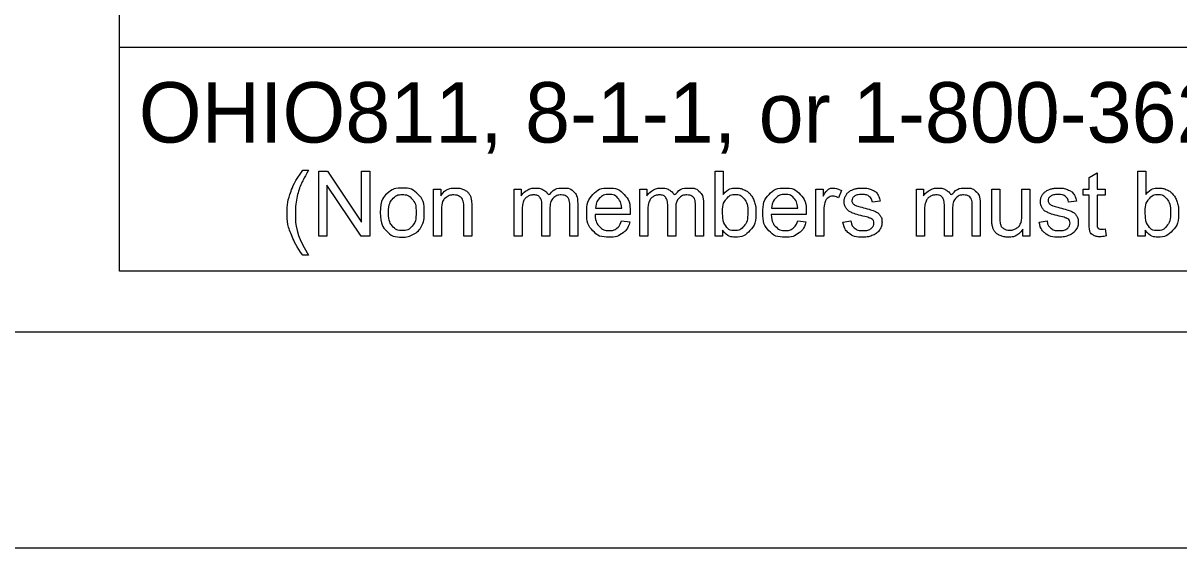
# Model space of a CAD drawing. Extents: x -4.4 to 34, y -55.5 to 22.
# Drawn here: x 14.354 to 17.031, y 0 to 1.216 of the extents above; entities that cross this region are included whole.
import ezdxf

# ---------------------------------------------------------------- set-up
doc = ezdxf.new("R2010")
doc.units = 0
for name, color, linetype in [('SH_Border', 7, 'Continuous'), ('SH_Cut_Line', 7, 'Continuous'), ('SH_Data', 7, 'Continuous'), ('SH_Masking', 7, 'Continuous')]:
    doc.layers.add(name, color=color, linetype=linetype)

msp = doc.modelspace()

# ---------------------------------------------------------------- linework, layer by layer
at = {"layer": 'SH_Border'}
msp.add_lwpolyline([(1.5, 21.5), (33.5, 21.5), (33.5, 0.5), (1.5, 0.5)], close=True, dxfattribs=at)
at = {"layer": 'SH_Cut_Line'}
msp.add_lwpolyline([(0, 0), (34, 0), (34, 22), (0, 22)], close=True, dxfattribs=at)
at = {"layer": 'SH_Data'}
for p, q in [((14.5775, 0.6417), (14.5775, 2.9792)), ((18.8275, 1.1596), (14.5775, 1.1596)), ((18.8275, 0.6417), (14.5775, 0.6417))]:
    msp.add_line(p, q, dxfattribs=at)
at = {"layer": 'SH_Masking'}
for points in [[(15.0022, 0.8755), (15.0153, 0.8755)], [(15.0389, 0.7228), (15.0389, 0.873), (15.0592, 0.873), (15.1382, 0.7551), (15.1382, 0.873), (15.1572, 0.873), (15.1572, 0.7228), (15.1369, 0.7228), (15.0579, 0.8408), (15.0579, 0.7228), (15.0389, 0.7228)], [(15.9744, 0.7228), (15.9573, 0.7228), (15.9573, 0.873), (15.9757, 0.873), (15.9757, 0.8195)], [(16.8233, 0.7547), (16.8233, 0.8174), (16.8097, 0.8174), (16.8097, 0.8317), (16.8233, 0.8317), (16.8233, 0.8586), (16.8417, 0.8697), (16.8417, 0.8317), (16.8602, 0.8317), (16.8602, 0.8174), (16.8417, 0.8174), (16.8417, 0.7536)], [(16.9534, 0.7228), (16.9364, 0.7228), (16.9364, 0.873), (16.9548, 0.873), (16.9548, 0.8195)], [(15.3049, 0.7228), (15.3049, 0.8317), (15.3215, 0.8317), (15.3215, 0.8162)], [(15.4913, 0.7228), (15.4913, 0.8317), (15.5078, 0.8317), (15.5078, 0.8163)], [(15.7827, 0.7228), (15.7827, 0.8317), (15.7991, 0.8317), (15.7991, 0.8163)], [(16.1904, 0.7228), (16.1904, 0.8317), (16.207, 0.8317), (16.207, 0.8152)], [(16.4237, 0.7228), (16.4237, 0.8317), (16.4401, 0.8317), (16.4401, 0.8163)], [(16.598, 0.7643), (16.598, 0.8317), (16.6164, 0.8317), (16.6164, 0.7714)], [(16.6677, 0.7734), (16.6677, 0.8317), (16.6861, 0.8317), (16.6861, 0.7228), (16.6696, 0.7228)], [(16.2495, 0.8282), (16.243, 0.8111)], [(16.3394, 0.8035), (16.3214, 0.8011)], [(16.794, 0.8035), (16.7759, 0.8011)], [(15.3233, 0.7822), (15.3233, 0.7228), (15.3049, 0.7228)], [(15.3932, 0.7897), (15.3932, 0.7228), (15.3748, 0.7228), (15.3748, 0.789)], [(15.5097, 0.7792), (15.5097, 0.7228), (15.4913, 0.7228)], [(15.5744, 0.786), (15.5744, 0.7228), (15.5559, 0.7228), (15.5559, 0.7935)], [(15.6388, 0.7975), (15.6388, 0.7228), (15.6204, 0.7228), (15.6204, 0.7913)], [(15.6799, 0.7876), (15.7407, 0.7876)], [(15.8011, 0.7792), (15.8011, 0.7228), (15.7827, 0.7228)], [(15.8657, 0.786), (15.8657, 0.7228), (15.8473, 0.7228), (15.8473, 0.7935)], [(15.9302, 0.7975), (15.9302, 0.7228), (15.9117, 0.7228), (15.9117, 0.7913)], [(16.0879, 0.7876), (16.1487, 0.7876)], [(16.2089, 0.7798), (16.2089, 0.7228), (16.1904, 0.7228)], [(16.4421, 0.7792), (16.4421, 0.7228), (16.4237, 0.7228)], [(16.5067, 0.786), (16.5067, 0.7228), (16.4883, 0.7228), (16.4883, 0.7935)], [(16.5712, 0.7975), (16.5712, 0.7228), (16.5527, 0.7228), (16.5527, 0.7913)], [(15.76, 0.7725), (15.6789, 0.7725)], [(15.7405, 0.758), (15.7595, 0.7556)], [(16.168, 0.7725), (16.0869, 0.7725)], [(16.1485, 0.758), (16.1675, 0.7556)], [(16.253, 0.7553), (16.2712, 0.7582)], [(16.7076, 0.7553), (16.7258, 0.7582)], [(15.9744, 0.7365), (15.9744, 0.7228)], [(16.6696, 0.7228), (16.6696, 0.7389)], [(16.8602, 0.7393), (16.8628, 0.723)], [(16.9534, 0.7365), (16.9534, 0.7228)], [(15.0153, 0.6787), (15.0022, 0.6787)]]:
    msp.add_lwpolyline(points, dxfattribs=at)
for points in [[(15.0022, 0.6787), (14.9869, 0.6979), (14.9763, 0.7237), (14.9658, 0.7495), (14.9658, 0.7772), (14.9658, 0.8016), (14.9737, 0.8239), (14.9829, 0.8498), (15.0022, 0.8755)], [(15.0153, 0.8755), (15.003, 0.8542), (14.999, 0.8451), (14.9927, 0.8309), (14.9892, 0.8156), (14.9848, 0.7964), (14.9848, 0.7771), (14.9848, 0.7278), (15.0153, 0.6787)], [(15.1814, 0.7772), (15.1814, 0.8074), (15.1982, 0.822), (15.2122, 0.8341), (15.2324, 0.8341), (15.2548, 0.8341), (15.269, 0.8194), (15.2832, 0.8047), (15.2832, 0.7788), (15.2832, 0.7578), (15.2769, 0.7458), (15.2706, 0.7337), (15.2586, 0.7271), (15.2466, 0.7204), (15.2324, 0.7204), (15.2095, 0.7204), (15.1955, 0.7351), (15.1814, 0.7497), (15.1814, 0.7772)], [(15.3215, 0.8162), (15.3334, 0.8341), (15.3561, 0.8341), (15.3659, 0.8341), (15.3741, 0.8305), (15.3824, 0.827), (15.3865, 0.8213), (15.3906, 0.8155), (15.3922, 0.8076), (15.3932, 0.8025), (15.3932, 0.7897)], [(15.5078, 0.8163), (15.5129, 0.8243), (15.5214, 0.8292), (15.5299, 0.8341), (15.5408, 0.8341), (15.5528, 0.8341), (15.5606, 0.829), (15.5683, 0.824), (15.5715, 0.815), (15.5844, 0.8341), (15.6051, 0.8341), (15.6214, 0.8341), (15.6301, 0.8251), (15.6388, 0.8161), (15.6388, 0.7975)], [(15.7595, 0.7556), (15.755, 0.7389), (15.7428, 0.7296), (15.7306, 0.7204), (15.7117, 0.7204), (15.6878, 0.7204), (15.6739, 0.7351), (15.6599, 0.7498), (15.6599, 0.7763), (15.6599, 0.8038), (15.674, 0.8189), (15.6881, 0.8341), (15.7107, 0.8341), (15.7325, 0.8341), (15.7463, 0.8192), (15.7601, 0.8044), (15.7601, 0.7774), (15.7601, 0.7758), (15.76, 0.7725)], [(15.7991, 0.8163), (15.8043, 0.8243), (15.8128, 0.8292), (15.8213, 0.8341), (15.8321, 0.8341), (15.8442, 0.8341), (15.852, 0.829), (15.8597, 0.824), (15.8629, 0.815), (15.8758, 0.8341), (15.8965, 0.8341), (15.9127, 0.8341), (15.9214, 0.8251), (15.9302, 0.8161), (15.9302, 0.7975)], [(15.9757, 0.8195), (15.9874, 0.8341), (16.0055, 0.8341), (16.0156, 0.8341), (16.0245, 0.83), (16.0335, 0.826), (16.0393, 0.8187), (16.0451, 0.8113), (16.0483, 0.801), (16.0516, 0.7907), (16.0516, 0.7789), (16.0516, 0.7509), (16.0378, 0.7357), (16.024, 0.7204), (16.0046, 0.7204), (15.9853, 0.7204), (15.9744, 0.7365)], [(16.1675, 0.7556), (16.163, 0.7389), (16.1508, 0.7296), (16.1386, 0.7204), (16.1197, 0.7204), (16.0958, 0.7204), (16.0818, 0.7351), (16.0679, 0.7498), (16.0679, 0.7763), (16.0679, 0.8038), (16.082, 0.8189), (16.0961, 0.8341), (16.1187, 0.8341), (16.1405, 0.8341), (16.1543, 0.8192), (16.1681, 0.8044), (16.1681, 0.7774), (16.1681, 0.7758), (16.168, 0.7725)], [(16.207, 0.8152), (16.2134, 0.8267), (16.2187, 0.8304), (16.2241, 0.8341), (16.2306, 0.8341), (16.2399, 0.8341), (16.2495, 0.8282)], [(16.2712, 0.7582), (16.2728, 0.7472), (16.2798, 0.7414), (16.2869, 0.7355), (16.2995, 0.7355), (16.3122, 0.7355), (16.3184, 0.7407), (16.3246, 0.7459), (16.3246, 0.7529), (16.3246, 0.7591), (16.3191, 0.7627), (16.3153, 0.7652), (16.3002, 0.769), (16.2799, 0.7741), (16.2721, 0.7778), (16.2642, 0.7816), (16.2602, 0.7882), (16.2561, 0.7948), (16.2561, 0.8027), (16.2561, 0.81), (16.2595, 0.8162), (16.2628, 0.8224), (16.2685, 0.8265), (16.2728, 0.8297), (16.2803, 0.8319), (16.2877, 0.8341), (16.2962, 0.8341), (16.3091, 0.8341), (16.3188, 0.8304), (16.3285, 0.8267), (16.3331, 0.8204), (16.3377, 0.8141), (16.3394, 0.8035)], [(16.4401, 0.8163), (16.4453, 0.8243), (16.4538, 0.8292), (16.4623, 0.8341), (16.4731, 0.8341), (16.4852, 0.8341), (16.493, 0.829), (16.5007, 0.824), (16.5039, 0.815), (16.5168, 0.8341), (16.5375, 0.8341), (16.5537, 0.8341), (16.5624, 0.8251), (16.5712, 0.8161), (16.5712, 0.7975)], [(16.7258, 0.7582), (16.7273, 0.7472), (16.7344, 0.7414), (16.7414, 0.7355), (16.7541, 0.7355), (16.7668, 0.7355), (16.773, 0.7407), (16.7791, 0.7459), (16.7791, 0.7529), (16.7791, 0.7591), (16.7737, 0.7627), (16.7699, 0.7652), (16.7548, 0.769), (16.7345, 0.7741), (16.7266, 0.7778), (16.7188, 0.7816), (16.7147, 0.7882), (16.7107, 0.7948), (16.7107, 0.8027), (16.7107, 0.81), (16.714, 0.8162), (16.7174, 0.8224), (16.7231, 0.8265), (16.7274, 0.8297), (16.7349, 0.8319), (16.7423, 0.8341), (16.7508, 0.8341), (16.7636, 0.8341), (16.7733, 0.8304), (16.783, 0.8267), (16.7876, 0.8204), (16.7923, 0.8141), (16.794, 0.8035)], [(16.9548, 0.8195), (16.9665, 0.8341), (16.9846, 0.8341), (16.9946, 0.8341), (17.0036, 0.83), (17.0126, 0.826), (17.0183, 0.8187), (17.0241, 0.8113), (17.0274, 0.801), (17.0307, 0.7907), (17.0307, 0.7789), (17.0307, 0.7509), (17.0168, 0.7357), (17.003, 0.7204), (16.9837, 0.7204), (16.9644, 0.7204), (16.9534, 0.7365)], [(15.2004, 0.7772), (15.2004, 0.7563), (15.2095, 0.7459), (15.2186, 0.7355), (15.2324, 0.7355), (15.2461, 0.7355), (15.2551, 0.746), (15.2642, 0.7564), (15.2642, 0.7779), (15.2642, 0.798), (15.2551, 0.8084), (15.246, 0.8188), (15.2324, 0.8188), (15.2186, 0.8188), (15.2095, 0.8085), (15.2004, 0.7981), (15.2004, 0.7772)], [(15.3748, 0.789), (15.3748, 0.8002), (15.3726, 0.8058), (15.3705, 0.8114), (15.365, 0.8147), (15.3595, 0.818), (15.3522, 0.818), (15.3404, 0.818), (15.3318, 0.8106), (15.3233, 0.8031), (15.3233, 0.7822)], [(15.5559, 0.7935), (15.5559, 0.8058), (15.5514, 0.8119), (15.5469, 0.818), (15.5367, 0.818), (15.5289, 0.818), (15.5223, 0.814), (15.5156, 0.8099), (15.5127, 0.802), (15.5097, 0.7941), (15.5097, 0.7792)], [(15.6204, 0.7913), (15.6204, 0.8024), (15.6186, 0.8072), (15.6168, 0.8121), (15.6121, 0.8151), (15.6074, 0.818), (15.601, 0.818), (15.5895, 0.818), (15.5819, 0.8104), (15.5744, 0.8028), (15.5744, 0.786)], [(15.7407, 0.7876), (15.7394, 0.8014), (15.7337, 0.8083), (15.7249, 0.819), (15.7108, 0.819), (15.6981, 0.819), (15.6895, 0.8104), (15.6808, 0.8019), (15.6799, 0.7876)], [(15.8473, 0.7935), (15.8473, 0.8058), (15.8428, 0.8119), (15.8383, 0.818), (15.828, 0.818), (15.8202, 0.818), (15.8136, 0.814), (15.807, 0.8099), (15.804, 0.802), (15.8011, 0.7941), (15.8011, 0.7792)], [(15.9117, 0.7913), (15.9117, 0.8024), (15.91, 0.8072), (15.9082, 0.8121), (15.9034, 0.8151), (15.8987, 0.818), (15.8924, 0.818), (15.8809, 0.818), (15.8733, 0.8104), (15.8657, 0.8028), (15.8657, 0.786)], [(15.9741, 0.7781), (15.9741, 0.7585), (15.9795, 0.7498), (15.9881, 0.7355), (16.003, 0.7355), (16.015, 0.7355), (16.0238, 0.746), (16.0326, 0.7565), (16.0326, 0.7773), (16.0326, 0.7987), (16.0242, 0.8088), (16.0157, 0.819), (16.0038, 0.819), (15.9917, 0.819), (15.9829, 0.8085), (15.9741, 0.798), (15.9741, 0.7781)], [(16.1487, 0.7876), (16.1474, 0.8014), (16.1417, 0.8083), (16.1329, 0.819), (16.1188, 0.819), (16.1061, 0.819), (16.0975, 0.8104), (16.0888, 0.8019), (16.0879, 0.7876)], [(16.243, 0.8111), (16.2363, 0.8151), (16.2296, 0.8151), (16.2236, 0.8151), (16.2188, 0.8114), (16.214, 0.8078), (16.2119, 0.8013), (16.2089, 0.7915), (16.2089, 0.7798)], [(16.3214, 0.8011), (16.3201, 0.8095), (16.3142, 0.8142), (16.3083, 0.819), (16.2976, 0.819), (16.2848, 0.819), (16.2794, 0.8148), (16.274, 0.8105), (16.274, 0.8049), (16.274, 0.8013), (16.2762, 0.7984), (16.2785, 0.7955), (16.2833, 0.7935), (16.2861, 0.7925), (16.2996, 0.7888), (16.3192, 0.7836), (16.327, 0.7802), (16.3347, 0.7769), (16.3391, 0.7706), (16.3436, 0.7642), (16.3436, 0.7548), (16.3436, 0.7456), (16.3382, 0.7375), (16.3328, 0.7293), (16.3226, 0.7249), (16.3125, 0.7204), (16.2996, 0.7204), (16.2784, 0.7204), (16.2672, 0.7292), (16.2561, 0.738), (16.253, 0.7553)], [(16.4883, 0.7935), (16.4883, 0.8058), (16.4838, 0.8119), (16.4793, 0.818), (16.469, 0.818), (16.4612, 0.818), (16.4546, 0.814), (16.448, 0.8099), (16.445, 0.802), (16.4421, 0.7941), (16.4421, 0.7792)], [(16.5527, 0.7913), (16.5527, 0.8024), (16.5509, 0.8072), (16.5492, 0.8121), (16.5444, 0.8151), (16.5397, 0.818), (16.5334, 0.818), (16.5219, 0.818), (16.5143, 0.8104), (16.5067, 0.8028), (16.5067, 0.786)], [(16.7759, 0.8011), (16.7747, 0.8095), (16.7688, 0.8142), (16.7629, 0.819), (16.7521, 0.819), (16.7394, 0.819), (16.734, 0.8148), (16.7285, 0.8105), (16.7285, 0.8049), (16.7285, 0.8013), (16.7308, 0.7984), (16.7331, 0.7955), (16.7379, 0.7935), (16.7406, 0.7925), (16.7542, 0.7888), (16.7738, 0.7836), (16.7815, 0.7802), (16.7893, 0.7769), (16.7937, 0.7706), (16.7981, 0.7642), (16.7981, 0.7548), (16.7981, 0.7456), (16.7927, 0.7375), (16.7874, 0.7293), (16.7772, 0.7249), (16.767, 0.7204), (16.7542, 0.7204), (16.733, 0.7204), (16.7218, 0.7292), (16.7107, 0.738), (16.7076, 0.7553)], [(16.9532, 0.7781), (16.9532, 0.7585), (16.9585, 0.7498), (16.9672, 0.7355), (16.982, 0.7355), (16.9941, 0.7355), (17.0029, 0.746), (17.0117, 0.7565), (17.0117, 0.7773), (17.0117, 0.7987), (17.0032, 0.8088), (16.9948, 0.819), (16.9829, 0.819), (16.9708, 0.819), (16.962, 0.8085), (16.9532, 0.798), (16.9532, 0.7781)], [(15.6789, 0.7725), (15.6799, 0.7546), (15.689, 0.7451), (15.6981, 0.7355), (15.7118, 0.7355), (15.7219, 0.7355), (15.7291, 0.7409), (15.7363, 0.7462), (15.7405, 0.758)], [(16.0869, 0.7725), (16.0879, 0.7546), (16.097, 0.7451), (16.1061, 0.7355), (16.1198, 0.7355), (16.1299, 0.7355), (16.1371, 0.7409), (16.1443, 0.7462), (16.1485, 0.758)], [(16.6696, 0.7389), (16.6569, 0.7204), (16.6351, 0.7204), (16.6255, 0.7204), (16.6172, 0.7241), (16.6088, 0.7278), (16.6048, 0.7334), (16.6007, 0.739), (16.5991, 0.7471), (16.598, 0.7525), (16.598, 0.7643)], [(16.6164, 0.7714), (16.6164, 0.7569), (16.6175, 0.7519), (16.6193, 0.7446), (16.6249, 0.7405), (16.6305, 0.7363), (16.6388, 0.7363), (16.6471, 0.7363), (16.6544, 0.7406), (16.6616, 0.7448), (16.6646, 0.7522), (16.6677, 0.7595), (16.6677, 0.7734)], [(16.8628, 0.723), (16.855, 0.7213), (16.8489, 0.7213), (16.8389, 0.7213), (16.8333, 0.7245), (16.8278, 0.7277), (16.8256, 0.7329), (16.8233, 0.7381), (16.8233, 0.7547)], [(16.8417, 0.7536), (16.8417, 0.7457), (16.8427, 0.7434), (16.8437, 0.7412), (16.8459, 0.7398), (16.848, 0.7385), (16.8521, 0.7385), (16.8552, 0.7385), (16.8602, 0.7393)]]:
    msp.add_open_spline(points, degree=3, dxfattribs=at)

# ---------------------------------------------------------------- texts
msp.add_text('OHIO811, 8-1-1, or 1-800-362-2764', height=0.14, dxfattribs=at).set_placement((14.622, 0.9395))

doc.saveas('drawing.dxf')
